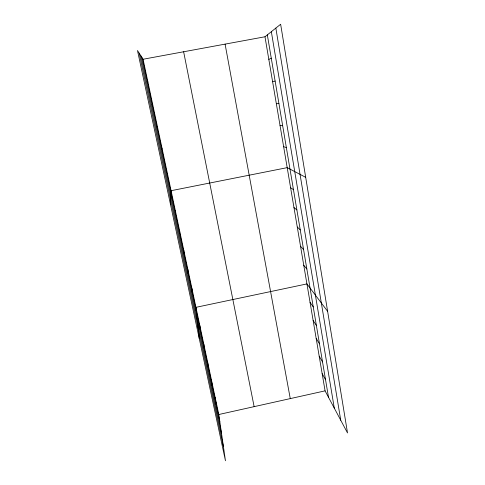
<?xml version="1.0" encoding="UTF-8"?>
<svg xmlns="http://www.w3.org/2000/svg" width="485" height="485" viewBox="0 0 485 485"><rect width="100%" height="100%" fill="white"/><g stroke="black" fill="none" stroke-linecap="round" stroke-linejoin="round"><path stroke-width="0.73" d="M170.465 204.343L171.084 190.696L287.193 167.652L305.689 177.322M166.385 171.163L166.591 169.623M161.705 149.234L162.032 148.228M156.952 126.955L157.401 126.5M264.98 36.769L280.639 24.25L347.527 432.978L325.077 390.855L264.98 36.769L143.063 59.249L137.473 50.501L225.458 460.75L218.802 414.511L143.063 59.249M268.829 59.431L271.26 58.151M272.612 81.741L275.122 81.05M218.802 414.511L325.077 390.855M276.341 103.711L278.923 103.584M280.015 125.348L282.67 125.767M152.12 104.317L152.696 104.433M283.634 146.664L286.356 147.61M290.6 187.725L293.461 189.671M293.958 207.519L296.881 209.932M297.269 227.022L300.251 229.896M147.21 81.316L147.913 82.02M300.536 246.253L303.568 249.569M303.755 265.216L306.841 268.963M327.617 311.321L306.926 283.913L195.946 307.332L199.311 338.821M310.054 302.355L313.249 306.926M313.146 320.543L316.39 325.502M316.19 338.481L319.482 343.829M319.191 356.178L322.531 361.895M322.155 373.632L325.538 379.713M142.226 57.939L219.814 421.562M140.796 55.702L221.53 433.493M139.189 53.186L223.446 446.776M183.633 51.768L254.134 406.648M225.088 44.123L290.266 398.609M267.332 34.89L328.503 397.288M271.339 31.689L334.304 408.164M275.844 28.088L340.749 420.259M215.122 397.257L216.055 403.957M211.393 379.767L212.248 386.102M207.61 362.028L208.386 367.994M203.779 344.053L204.464 349.63M199.893 325.817L200.493 331M191.951 288.581L192.369 292.934M187.895 269.563L188.216 273.485M183.785 250.272L184.003 253.746M179.614 230.702L179.729 233.715M175.376 210.842L175.394 213.388"/></g></svg>
